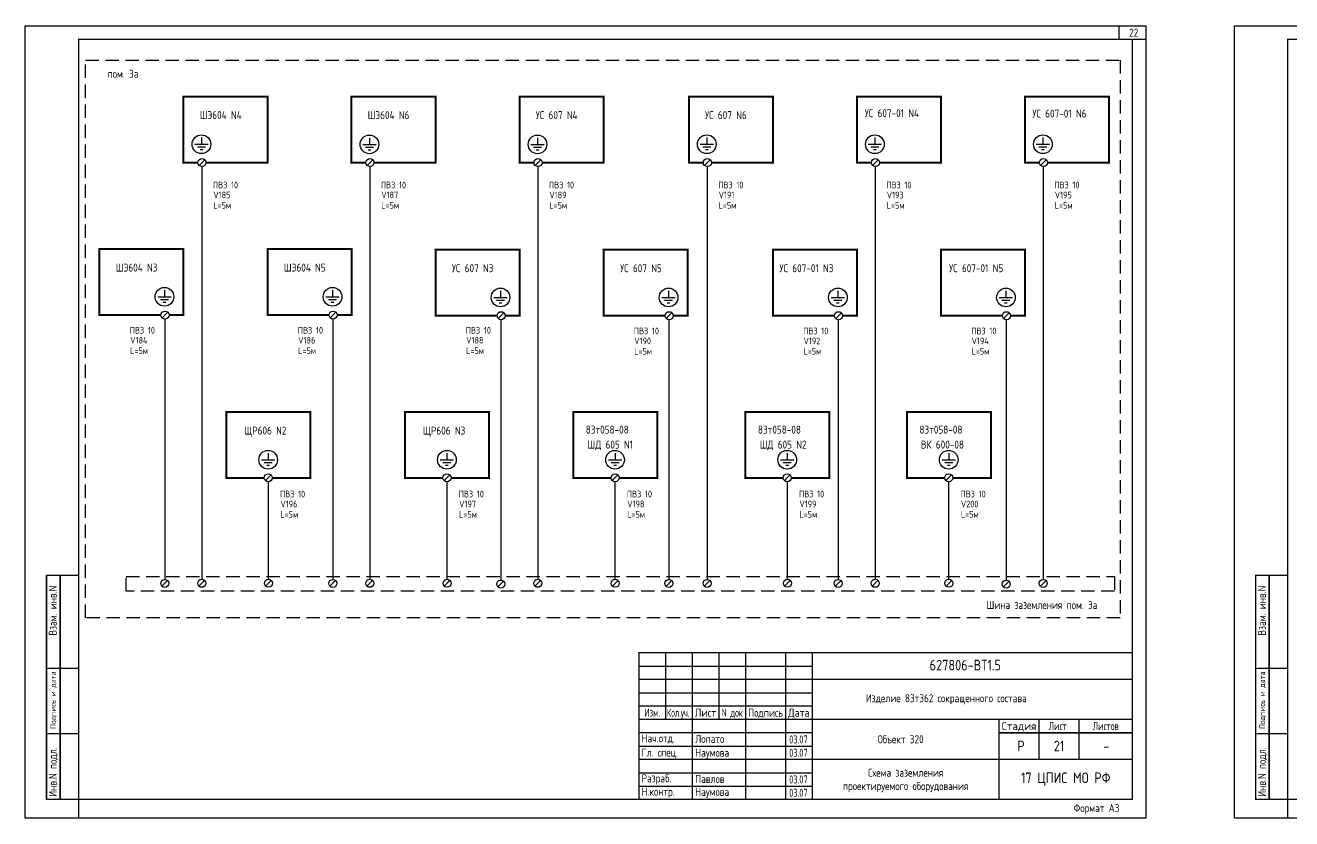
# Model space of a CAD drawing. Header units: millimetres. Extents: x -1014 to 2091, y -2505 to -1739.
# Drawn here: x 781.1 to 1255.8, y -2505.4 to -2207.9 of the extents above; entities that cross this region are included whole.
import ezdxf
from ezdxf.enums import TextEntityAlignment as Align

# ---------------------------------------------------------------- set-up
doc = ezdxf.new("R2010")
doc.units = ezdxf.units.MM
doc.linetypes.add('DASHED', pattern=[0.75, 0.5, -0.25])
for name, color, linetype in [('Equipment', 7, 'Continuous'), ('FORMAT', 7, 'Continuous'), ('OBOR', 7, 'Continuous')]:
    doc.layers.add(name, color=color, linetype=linetype)
doc.styles.add('SIMPLEX', font='simplex.shx', dxfattribs={"width": 0.75})
doc.styles.add('SN', font='Simplex.shx', dxfattribs={"width": 0.8, "oblique": 15})
doc.styles.add('ЕСКД', font='simplex.shx', dxfattribs={"width": 0.8, "height": 2.5})

msp = doc.modelspace()

# ---------------------------------------------------------------- linework, layer by layer
at = {"linetype": 'Continuous'}
for points, const_width in [([(1201.09, -2213.15), (1191.09, -2213.15), (1191.09, -2208.15)], 0.5), ([(801.09, -2414.15), (789.09, -2414.15), (789.09, -2498.15), (801.09, -2498.15)], 0.5), ([(794.09, -2414.15), (794.09, -2498.15)], 0.5), ([(1254.34, -2414.15), (1242.34, -2414.15), (1242.34, -2498.15), (1254.34, -2498.15)], 0.5), ([(1247.34, -2414.15), (1247.34, -2498.15)], 0.5), ([(788.99, -2449.08), (801.09, -2449.08)], 0.35), ([(1242.24, -2449.08), (1254.34, -2449.08)], 0.35), ([(1146.09, -2473.15), (1196.09, -2473.15)], 0.5), ([(788.99, -2473.58), (801.09, -2473.58)], 0.35), ([(1242.24, -2473.58), (1254.34, -2473.58)], 0.35)]:
    msp.add_lwpolyline(points, dxfattribs=dict(at, const_width=const_width))
at = {"layer": 'Equipment'}
for p, q in [((847.11, -2250), (847.11, -2252.5)), ((910.08, -2250.03), (910.08, -2252.53)), ((973.08, -2250.03), (973.08, -2252.53)), ((1036.55, -2250), (1036.55, -2252.5)), ((1099.55, -2250), (1099.55, -2252.5)), ((1162.55, -2250), (1162.55, -2252.5)), ((844.61, -2252.5), (849.61, -2252.5)), ((845.61, -2253.5), (848.61, -2253.5)), ((846.61, -2254.5), (847.61, -2254.5)), ((907.58, -2252.53), (912.58, -2252.53)), ((908.58, -2253.53), (911.58, -2253.53)), ((909.58, -2254.53), (910.58, -2254.53)), ((970.58, -2252.53), (975.58, -2252.53)), ((971.58, -2253.53), (974.58, -2253.53)), ((972.58, -2254.53), (973.58, -2254.53)), ((1034.05, -2252.5), (1039.05, -2252.5)), ((1035.05, -2253.5), (1038.05, -2253.5)), ((1036.05, -2254.5), (1037.05, -2254.5)), ((1097.05, -2252.5), (1102.05, -2252.5)), ((1098.05, -2253.5), (1101.05, -2253.5)), ((1099.05, -2254.5), (1100.05, -2254.5)), ((1160.05, -2252.5), (1165.05, -2252.5)), ((1161.05, -2253.5), (1164.05, -2253.5)), ((1162.05, -2254.5), (1163.05, -2254.5)), ((830.75, -2309.69), (835.75, -2309.69)), ((831.75, -2310.69), (834.75, -2310.69)), ((832.75, -2311.69), (833.75, -2311.69)), ((833.25, -2307.19), (833.25, -2309.69)), ((893.75, -2309.69), (898.75, -2309.69)), ((894.75, -2310.69), (897.75, -2310.69)), ((895.75, -2311.69), (896.75, -2311.69)), ((896.25, -2307.19), (896.25, -2309.69)), ((956.72, -2309.93), (961.72, -2309.93)), ((957.72, -2310.93), (960.72, -2310.93)), ((959.22, -2307.43), (959.22, -2309.93)), ((1019.72, -2309.93), (1024.72, -2309.93)), ((1020.72, -2310.93), (1023.72, -2310.93)), ((1022.22, -2307.43), (1022.22, -2309.93)), ((1083.19, -2309.93), (1088.19, -2309.93)), ((1084.19, -2310.93), (1087.19, -2310.93)), ((1085.69, -2307.43), (1085.69, -2309.93)), ((1146.19, -2309.93), (1151.19, -2309.93)), ((1147.19, -2310.93), (1150.19, -2310.93)), ((1148.69, -2307.43), (1148.69, -2309.93)), ((958.72, -2311.93), (959.72, -2311.93)), ((1021.72, -2311.93), (1022.72, -2311.93)), ((1085.19, -2311.93), (1086.19, -2311.93)), ((1148.19, -2311.93), (1149.19, -2311.93)), ((872.12, -2368.3), (872.12, -2370.8)), ((939.12, -2368.3), (939.12, -2370.8)), ((1002.14, -2368.3), (1002.14, -2370.8)), ((1066.69, -2368.3), (1066.69, -2370.8)), ((1127.22, -2368.3), (1127.22, -2370.8)), ((869.62, -2370.8), (874.62, -2370.8)), ((870.62, -2371.8), (873.62, -2371.8)), ((871.62, -2372.8), (872.62, -2372.8)), ((936.62, -2370.8), (941.62, -2370.8)), ((937.62, -2371.8), (940.62, -2371.8)), ((938.62, -2372.8), (939.62, -2372.8)), ((999.64, -2370.8), (1004.64, -2370.8)), ((1000.64, -2371.8), (1003.64, -2371.8)), ((1001.64, -2372.8), (1002.64, -2372.8)), ((1064.19, -2370.8), (1069.19, -2370.8)), ((1065.19, -2371.8), (1068.19, -2371.8)), ((1066.19, -2372.8), (1067.19, -2372.8)), ((1124.72, -2370.8), (1129.72, -2370.8)), ((1125.72, -2371.8), (1128.72, -2371.8)), ((1126.72, -2372.8), (1127.72, -2372.8))]:
    msp.add_line(p, q, dxfattribs=at)
at = {"layer": 'Equipment', "linetype": 'DASHED', "ltscale": 10}
for points in [[(803.65, -2221.01), (1191.55, -2221.01), (1191.55, -2430.1), (803.65, -2430.1)], [(818.94, -2414.58), (1189.39, -2414.58), (1189.39, -2420.08), (818.94, -2420.08)]]:
    msp.add_lwpolyline(points, close=True, dxfattribs=at)
at = {"layer": 'Equipment'}
for points in [[(848.37, -2258.29), (846.25, -2260.42)], [(911.34, -2258.29), (909.21, -2260.42)], [(974.34, -2258.29), (972.21, -2260.42)], [(1037.81, -2258.32), (1035.69, -2260.44)], [(1100.81, -2258.29), (1098.69, -2260.42)], [(1163.81, -2258.32), (1161.69, -2260.44)], [(834.51, -2315.48), (832.39, -2317.6)], [(897.51, -2315.48), (895.39, -2317.6)], [(960.48, -2315.72), (958.35, -2317.84)], [(1023.48, -2315.67), (1021.35, -2317.79)], [(1086.93, -2315.81), (1084.87, -2317.87)], [(1087, -2315.75), (1084.9, -2317.84)], [(1149.95, -2315.72), (1147.83, -2317.84)], [(873.22, -2376.52), (871.1, -2378.64)], [(940.22, -2376.52), (938.1, -2378.64)], [(1003.24, -2376.52), (1001.12, -2378.64)], [(1067.79, -2376.52), (1065.67, -2378.64)], [(1128.32, -2376.52), (1126.2, -2378.64)], [(834.42, -2416.11), (832.3, -2418.23)], [(848.28, -2416.08), (846.16, -2418.2)], [(873.26, -2416.05), (871.14, -2418.17)], [(897.42, -2416.11), (895.3, -2418.23)], [(911.24, -2416.08), (909.12, -2418.2)], [(940.26, -2416.05), (938.14, -2418.17)], [(974.24, -2416.08), (972.12, -2418.2)], [(1003.27, -2416.05), (1001.15, -2418.17)], [(1023.38, -2416.11), (1021.26, -2418.23)], [(1037.72, -2416.1), (1035.59, -2418.22)], [(1067.82, -2416.05), (1065.7, -2418.17)], [(1086.86, -2416.11), (1084.73, -2418.23)], [(1100.72, -2416.08), (1098.59, -2418.2)], [(1128.35, -2416.05), (1126.23, -2418.17)], [(1163.72, -2416.1), (1161.59, -2418.22)], [(960.38, -2416.35), (958.26, -2418.47)], [(1149.86, -2416.35), (1147.73, -2418.47)]]:
    msp.add_lwpolyline(points, dxfattribs=at)
at = {"layer": 'Equipment', "const_width": 0.5}
for points in [[(847.31, -2260.85), (847.31, -2415.64)], [(910.28, -2260.85), (910.28, -2415.64)], [(973.28, -2260.85), (973.28, -2415.64)], [(1036.75, -2260.88), (1036.75, -2415.66)], [(1099.75, -2260.85), (1099.75, -2415.64)], [(1162.75, -2260.88), (1162.75, -2415.66)], [(833.45, -2318.04), (833.45, -2415.67)], [(896.45, -2318.04), (896.45, -2415.67)], [(959.42, -2318.28), (959.42, -2415.91)], [(1022.42, -2318.04), (1022.42, -2415.67)], [(1085.89, -2318.04), (1085.89, -2415.67)], [(1148.89, -2318.28), (1148.89, -2415.91)], [(872.16, -2379.08), (872.16, -2415.61)], [(939.16, -2379.08), (939.16, -2415.61)], [(1002.18, -2379.08), (1002.18, -2415.61)], [(1066.73, -2379.08), (1066.73, -2415.61)], [(1127.26, -2379.08), (1127.26, -2415.61)]]:
    msp.add_lwpolyline(points, dxfattribs=at)
at = {"layer": 'Equipment'}
for centre, radius in [((847.11, -2252.5), 3.5), ((910.08, -2252.53), 3.5), ((973.08, -2252.53), 3.5), ((1036.55, -2252.5), 3.5), ((1099.55, -2252.5), 3.5), ((1162.55, -2252.5), 3.5), ((847.31, -2259.35), 1.5), ((910.28, -2259.35), 1.5), ((973.28, -2259.35), 1.5), ((1036.75, -2259.38), 1.5), ((1099.75, -2259.35), 1.5), ((1162.75, -2259.38), 1.5), ((833.25, -2309.69), 3.5), ((896.25, -2309.69), 3.5), ((959.22, -2309.93), 3.5), ((1022.22, -2309.93), 3.5), ((1085.69, -2309.93), 3.5), ((1148.69, -2309.93), 3.5), ((833.45, -2316.54), 1.5), ((896.45, -2316.54), 1.5), ((959.42, -2316.78), 1.5), ((1022.43, -2316.78), 1.5), ((1085.91, -2316.78), 1.5), ((1148.89, -2316.78), 1.5), ((872.12, -2370.8), 3.5), ((939.12, -2370.8), 3.5), ((1002.14, -2370.8), 3.5), ((1066.69, -2370.8), 3.5), ((1127.22, -2370.8), 3.5), ((872.16, -2377.58), 1.5), ((939.16, -2377.58), 1.5), ((1002.18, -2377.58), 1.5), ((1066.73, -2377.58), 1.5), ((1127.26, -2377.58), 1.5), ((833.36, -2417.17), 1.5), ((847.22, -2417.14), 1.5), ((872.2, -2417.11), 1.5), ((896.36, -2417.17), 1.5), ((910.18, -2417.14), 1.5), ((939.2, -2417.11), 1.5), ((939.2, -2417.11), 1.5), ((959.32, -2417.41), 1.5), ((973.18, -2417.14), 1.5), ((1002.21, -2417.11), 1.5), ((1022.32, -2417.17), 1.5), ((1036.65, -2417.16), 1.5), ((1066.76, -2417.11), 1.5), ((1085.79, -2417.17), 1.5), ((1099.65, -2417.14), 1.5), ((1127.29, -2417.11), 1.5), ((1148.79, -2417.41), 1.5), ((1162.65, -2417.16), 1.5)]:
    msp.add_circle(centre, radius, dxfattribs=at)
at = {"layer": 'FORMAT', "ltscale": 10}
for p, q in [((1011.09, -2448.15), (1076.09, -2448.15)), ((1076.09, -2453.15), (1011.09, -2453.15)), ((1011.09, -2458.15), (1076.09, -2458.15)), ((1076.09, -2463.15), (1011.09, -2463.15)), ((1076.09, -2473.15), (1011.09, -2473.15)), ((1011.09, -2478.15), (1076.09, -2478.15)), ((1076.09, -2483.15), (1011.09, -2483.15)), ((1011.09, -2488.15), (1076.09, -2488.15)), ((1011.09, -2493.15), (1076.09, -2493.15))]:
    msp.add_line(p, q, dxfattribs=at)
for points in [[(781.09, -2505.15), (781.09, -2208.15), (1201.09, -2208.15), (1201.09, -2505.15), (781.09, -2505.15)], [(1234.34, -2505.15), (1234.34, -2208.15), (1654.34, -2208.15), (1654.34, -2505.15), (1234.34, -2505.15)]]:
    msp.add_lwpolyline(points, dxfattribs=at)
at = {"layer": 'FORMAT', "ltscale": 10, "const_width": 0.5}
for points in [[(801.09, -2505.15), (801.09, -2213.15), (1196.09, -2213.15), (1196.09, -2498.15), (801.09, -2498.15)], [(1254.34, -2505.15), (1254.34, -2213.15), (1649.34, -2213.15), (1649.34, -2498.15), (1254.34, -2498.15)], [(1011.09, -2498.15), (1011.09, -2443.15), (1196.09, -2443.15)], [(1021.09, -2443.15), (1021.09, -2468.15)], [(1031.09, -2443.15), (1031.09, -2498.15)], [(1041.09, -2443.15), (1041.09, -2468.15)], [(1051.09, -2443.15), (1051.09, -2498.15)], [(1066.09, -2443.15), (1066.09, -2498.15)], [(1076.09, -2443.15), (1076.09, -2498.15)], [(1076.09, -2453.15), (1196.09, -2453.15)], [(1011.09, -2468.15), (1196.09, -2468.15)], [(1146.09, -2468.15), (1146.09, -2498.15)], [(1161.09, -2468.15), (1161.09, -2483.15)], [(1176.09, -2468.15), (1176.09, -2483.15)], [(1076.09, -2483.15), (1196.09, -2483.15)]]:
    msp.add_lwpolyline(points, dxfattribs=at)
at = {"layer": 'FORMAT', "linetype": 'Continuous', "const_width": 0.5}
for points in [[(789.09, -2414.15), (801.09, -2414.15)], [(1242.34, -2414.15), (1254.34, -2414.15)]]:
    msp.add_lwpolyline(points, dxfattribs=at)
at = {"layer": 'FORMAT', "linetype": 'Continuous'}
for points in [[(801.09, -2498.15), (789.09, -2498.15), (789.09, -2414.15)], [(794.09, -2414.15), (794.09, -2498.15)], [(1254.34, -2498.15), (1242.34, -2498.15), (1242.34, -2414.15)], [(1247.34, -2414.15), (1247.34, -2498.15)], [(801.09, -2449.08), (789.87, -2449.08)], [(1254.34, -2449.08), (1243.12, -2449.08)], [(1146.09, -2473.15), (1196.09, -2473.15)], [(801.09, -2473.58), (789.87, -2473.58)], [(1254.34, -2473.58), (1243.12, -2473.58)]]:
    msp.add_lwpolyline(points, dxfattribs=at)
at = {"layer": 'OBOR', "color": 0, "const_width": 0.75}
for points in [[(845.81, -2259.35), (840.38, -2259.35), (840.38, -2234.62), (871.88, -2234.62), (871.88, -2259.35), (854.24, -2259.35)], [(908.78, -2259.38), (903.35, -2259.38), (903.35, -2234.65), (934.85, -2234.65), (934.85, -2259.38), (917.21, -2259.38)], [(971.78, -2259.38), (966.35, -2259.38), (966.35, -2234.65), (997.85, -2234.65), (997.85, -2259.38), (980.21, -2259.38)], [(1035.25, -2259.38), (1029.82, -2259.38), (1029.82, -2234.65), (1061.32, -2234.65), (1061.32, -2259.38), (1043.68, -2259.38)], [(1098.25, -2259.38), (1092.82, -2259.38), (1092.82, -2234.65), (1124.32, -2234.65), (1124.32, -2259.38), (1106.68, -2259.38)], [(1161.25, -2259.38), (1155.82, -2259.38), (1155.82, -2234.65), (1187.32, -2234.65), (1187.32, -2259.38), (1169.68, -2259.38)], [(854.24, -2259.35), (848.81, -2259.35)], [(917.21, -2259.38), (911.77, -2259.38)], [(980.21, -2259.38), (974.77, -2259.38)], [(1043.68, -2259.38), (1038.25, -2259.38)], [(1106.68, -2259.38), (1101.25, -2259.38)], [(1169.68, -2259.38), (1164.25, -2259.38)], [(826.52, -2316.54), (808.88, -2316.54), (808.88, -2291.81), (840.38, -2291.81), (840.38, -2316.54), (834.95, -2316.54)], [(889.52, -2316.54), (871.88, -2316.54), (871.88, -2291.81), (903.38, -2291.81), (903.38, -2316.54), (897.95, -2316.54)], [(952.49, -2316.78), (934.85, -2316.78), (934.85, -2292.05), (966.35, -2292.05), (966.35, -2316.78), (960.92, -2316.78)], [(1015.49, -2316.78), (997.85, -2316.78), (997.85, -2292.05), (1029.35, -2292.05), (1029.35, -2316.78), (1023.9, -2316.78)], [(1078.96, -2316.78), (1061.32, -2316.78), (1061.32, -2292.05), (1092.82, -2292.05), (1092.82, -2316.78), (1087.37, -2316.78)], [(1141.96, -2316.78), (1124.32, -2316.78), (1124.32, -2292.05), (1155.82, -2292.05), (1155.82, -2316.78), (1150.39, -2316.78)], [(831.95, -2316.54), (826.52, -2316.54)], [(894.95, -2316.54), (889.52, -2316.54)], [(957.92, -2316.78), (952.49, -2316.78)], [(1020.93, -2316.78), (1015.49, -2316.78)], [(1084.41, -2316.78), (1078.96, -2316.78)], [(1147.39, -2316.78), (1141.96, -2316.78)], [(870.67, -2377.65), (856.45, -2377.65), (856.45, -2352.92), (887.95, -2352.92), (887.95, -2377.65), (873.66, -2377.65)], [(937.31, -2377.65), (923.45, -2377.65), (923.45, -2352.92), (954.95, -2352.92), (954.95, -2377.65), (940.66, -2377.65)], [(1000.68, -2377.65), (986.46, -2377.65), (986.46, -2352.92), (1017.96, -2352.92), (1017.96, -2377.65), (1003.68, -2377.65)], [(1065.23, -2377.65), (1051.01, -2377.65), (1051.01, -2352.92), (1082.51, -2352.92), (1082.51, -2377.65), (1068.23, -2377.65)], [(1125.76, -2377.65), (1111.54, -2377.65), (1111.54, -2352.92), (1143.04, -2352.92), (1143.04, -2377.65), (1128.76, -2377.65)], [(937.67, -2377.65), (937.31, -2377.65)]]:
    msp.add_lwpolyline(points, dxfattribs=at)

# ---------------------------------------------------------------- texts
at = {"layer": 'Equipment', "style": 'SIMPLEX', "width": 0.8}
for s, p in [('пом. 3а', (811.9, -2224.57)), ('ШЭ604 N4', (846.47, -2240.06)), ('ШЭ604 N6', (909.43, -2240.08)), ('УС 607 N4', (972.43, -2240.08)), ('УС 607 N6', (1035.9, -2240.08)), ('УС 607-01 N4', (1095.75, -2239.36)), ('УС 607-01 N6', (1158.6, -2239.5)), ('ШЭ604 N3', (815.03, -2297.25)), ('ШЭ604 N5', (878.03, -2297.25)), ('УС 607 N3', (941, -2297.48)), ('УС 607 N5', (1004.05, -2297.48)), ('УС 607-01 N3', (1063.79, -2297.48)), ('УС 607-01 N5', (1127.38, -2297.48)), ('ЩР606 N2', (863.14, -2358.36)), ('ЩР606 N3', (930.14, -2358.36)), ('83т058-08', (991.17, -2358.01)), ('83т058-08', (1055.72, -2358.01)), ('83т058-08', (1116.25, -2358.01)), ('ШД 605 N1', (991.85, -2363.62)), ('ШД 605 N2', (1056.4, -2363.62)), ('ВК 600-08', (1116.81, -2363.62))]:
    msp.add_text(s, height=3, dxfattribs=at).set_placement(p, align=Align.TOP_LEFT)
for s, p in [('ПВ3 10', (851.4, -2269.78)), ('ПВ3 10', (914.36, -2269.78)), ('ПВ3 10', (977.36, -2269.8)), ('ПВ3 10', (1040.83, -2269.78)), ('ПВ3 10', (1103.83, -2269.8)), ('ПВ3 10', (1166.83, -2269.8)), ('V185', (851.57, -2273.51)), ('V187', (914.53, -2273.51)), ('V189', (977.53, -2273.54)), ('V191', (1041, -2273.51)), ('V193', (1104, -2273.54)), ('V195', (1167, -2273.54)), ('L=5м', (851.54, -2277.4)), ('L=5м', (914.51, -2277.4)), ('L=5м', (977.51, -2277.42)), ('L=5м', (1040.98, -2277.4)), ('L=5м', (1103.98, -2277.42)), ('L=5м', (1166.98, -2277.42)), ('ПВ3 10', (820.23, -2324.26)), ('ПВ3 10', (883.23, -2324.26)), ('ПВ3 10', (946.19, -2324.26)), ('ПВ3 10', (1009.19, -2324.5)), ('ПВ3 10', (1072.67, -2324.5)), ('ПВ3 10', (1135.67, -2324.5)), ('V184', (820.4, -2327.99)), ('V186', (883.4, -2327.99)), ('V188', (946.36, -2327.99)), ('V190', (1009.36, -2328.23)), ('V192', (1072.83, -2328.23)), ('V194', (1135.83, -2328.23)), ('L=5м', (820.38, -2331.88)), ('L=5м', (883.38, -2331.88)), ('L=5м', (946.34, -2331.88)), ('L=5м', (1009.34, -2332.12)), ('L=5м', (1072.81, -2332.12)), ('L=5м', (1135.81, -2332.12)), ('ПВ3 10', (876.55, -2385.68)), ('ПВ3 10', (943.55, -2385.68)), ('ПВ3 10', (1006.57, -2385.68)), ('ПВ3 10', (1071.12, -2385.68)), ('ПВ3 10', (1131.65, -2385.68)), ('V196', (876.72, -2389.41)), ('V197', (943.72, -2389.41)), ('V198', (1006.74, -2389.41)), ('V199', (1071.28, -2389.41)), ('V200', (1131.81, -2389.41)), ('L=5м', (876.7, -2393.3)), ('L=5м', (943.7, -2393.3)), ('L=5м', (1006.71, -2393.3)), ('L=5м', (1071.26, -2393.3)), ('L=5м', (1131.79, -2393.3))]:
    msp.add_text(s, height=2.5, dxfattribs=at).set_placement(p, align=Align.BOTTOM_LEFT)
msp.add_text('Шина заземления пом. 3а', height=3, dxfattribs=at).set_placement((1162.21, -2423.75), align=Align.TOP_CENTER)
at = {"layer": 'FORMAT', "style": 'SN', "width": 0.8}
for s, height, p in [('22', 3, (1196.59, -2210.65)), ('Р', 4, (1154.31, -2478.15)), ('21', 4, (1168.59, -2478.15)), ('-', 4, (1186.31, -2478.15))]:
    msp.add_text(s, height=height, dxfattribs=at).set_placement(p, align=Align.MIDDLE)
at = {"layer": 'FORMAT', "linetype": 'Continuous', "style": 'SN', "width": 0.8}
for s, p in [('Взам. инв.N', (792.88, -2436.73)), ('Взам. инв.N', (1246.13, -2436.73)), ('Инв.N подл.', (792.88, -2497.15)), ('Инв.N подл.', (1246.13, -2497.15))]:
    msp.add_text(s, height=3, rotation=90, dxfattribs=at).set_placement(p)
at = {"layer": 'FORMAT', "style": 'SIMPLEX', "width": 0.8}
msp.add_text('627806-ВТ1.5', height=4, dxfattribs=at).set_placement((1133.46, -2449.82), align=Align.CENTER)
at = {"layer": 'FORMAT', "linetype": 'Continuous', "style": 'SN', "width": 0.8}
for p in [(792.52, -2460.98), (1245.77, -2460.98)]:
    msp.add_text('Подпись и дата', height=2.1, rotation=90, dxfattribs=at).set_placement(p, align=Align.CENTER)
at = {"layer": 'FORMAT', "linetype": 'Continuous', "style": 'SN'}
for s, width, p in [('Изделие 83т362 сокращенного состава', 0.8, (1096.15, -2461.73)), ('Нач.отд.', 0.8, (1012.09, -2476.76)), ('Лопато', 0.8, (1032.21, -2476.98)), ('03.07', 0.65, (1067.42, -2477.19)), ('Объект 320', 0.8, (1100.57, -2477.12)), ('Гл. спец.', 0.8, (1012.09, -2482.09)), ('Наумова', 0.8, (1032.21, -2482.15)), ('03.07', 0.65, (1067.42, -2482.19)), ('Разраб.    ', 0.8, (1012.09, -2491.76)), ('Павлов', 0.8, (1032.21, -2491.99)), ('03.07', 0.65, (1067.42, -2492.19)), ('Н.контр.', 0.8, (1012.09, -2496.77)), ('Наумова', 0.8, (1032.21, -2496.84)), ('03.07', 0.65, (1067.42, -2497.19)), ('Формат А3', 0.8, (1174.09, -2502.91))]:
    msp.add_text(s, height=3, dxfattribs=dict(at, width=width)).set_placement(p)
at = {"layer": 'FORMAT', "linetype": 'Continuous', "style": 'SN', "width": 0.622222}
for s, p in [('Изм.', (1016.09, -2467.15)), ('Лист', (1168.09, -2472.15)), ('Листов', (1186.09, -2472.15))]:
    msp.add_text(s, height=3, dxfattribs=at).set_placement(p, align=Align.CENTER)
at = {"layer": 'FORMAT', "linetype": 'Continuous', "style": 'SN'}
for s, width, p, p2 in [('Кол.уч.', 0.589109, (1021.59, -2467.15), (1030.09, -2467.15)), ('Лист', 0.666667, (1032.09, -2467.15), (1040.09, -2467.15)), ('N док', 0.589474, (1042.09, -2467.15), (1050.09, -2467.15)), ('Подпись', 0.684211, (1052.09, -2467.15), (1065.09, -2467.15)), ('Дата', 0.622222, (1067.09, -2467.15), (1075.09, -2467.15)), ('Стадия', 0.745902, (1147.09, -2472.15), (1160.09, -2472.15))]:
    msp.add_text(s, height=3, dxfattribs=dict(at, width=width)).set_placement(p, p2, align=Align.FIT)
at = {"layer": 'FORMAT', "style": 'ЕСКД', "width": 0.8}
for s, p in [('Схема заземления', (1111.09, -2488.15)), ('проектируемого оборудования', (1111.09, -2493.15))]:
    msp.add_text(s, height=3, dxfattribs=at).set_placement(p, align=Align.MIDDLE_CENTER)
at = {"layer": 'FORMAT', "linetype": 'Continuous', "ltscale": 10, "style": 'SN', "width": 0.8}
msp.add_text('17 ЦПИС МО РФ', height=4, dxfattribs=at).set_placement((1171.09, -2490.6), align=Align.MIDDLE)

doc.saveas('drawing.dxf')
